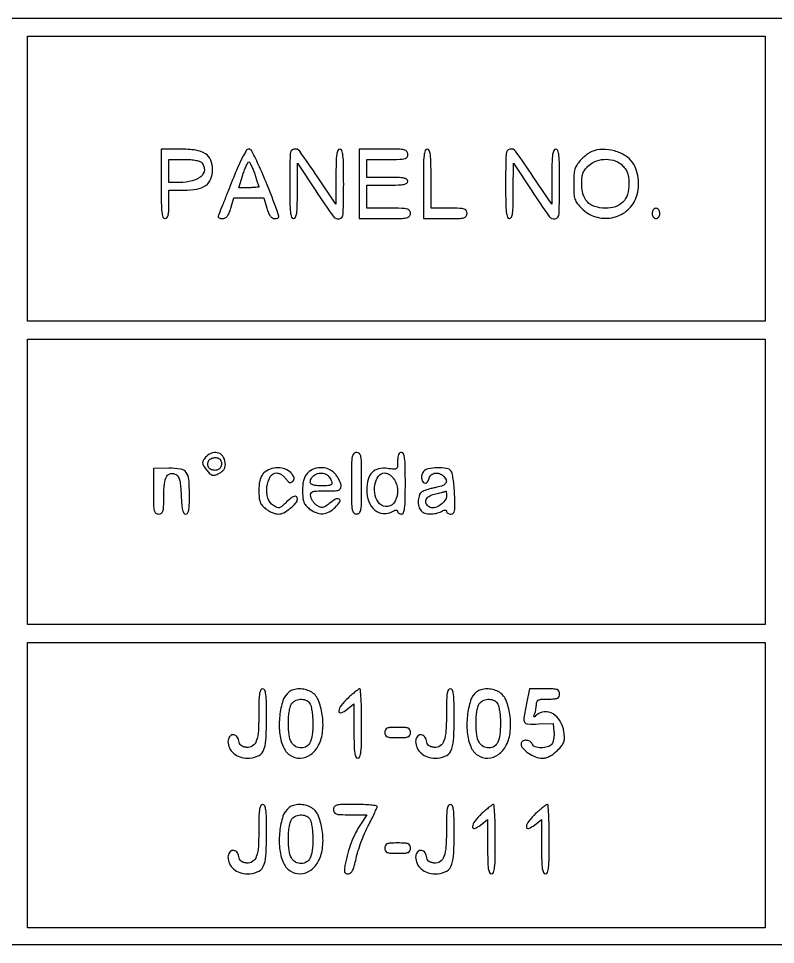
# Model space of a CAD drawing. Header units: millimetres. Extents: x 9982696 to 10277415, y 3207660 to 3335318.
# Drawn here: x 10019608.98 to 10019646.35, y 3333606.52 to 3333652.25 of the extents above; entities that cross this region are included whole.
import ezdxf

# ---------------------------------------------------------------- set-up
doc = ezdxf.new("R2010")
doc.units = ezdxf.units.MM
doc.header["$LTSCALE"] = 2

msp = doc.modelspace()

# ---------------------------------------------------------------- linework, layer by layer
for points in [[(10019533.596, 3333652.113, 0.090753), (10019533.571, 3333651.979, 0.000019), (10019533.563, 3333645.328, 0.000412), (10019533.56, 3333637.96, 0.00025), (10019533.568, 3333629.239), (10019533.6, 3333606.524), (10019671.731, 3333606.524), (10019809.862, 3333606.524), (10019809.862, 3333629.366), (10019809.862, 3333652.208), (10019671.759, 3333652.24, 0.000044), (10019599.834, 3333652.25, 0.000244), (10019561.289, 3333652.233, 0.000006), (10019533.733, 3333652.208, 0.311129)], [(10019616.022, 3333644.086, 0.003511), (10019616.029, 3333643.15, 0.024158), (10019616.057, 3333642.69, 0.054088), (10019616.112, 3333642.445, 0.32143), (10019616.212, 3333642.373, 0.211442), (10019616.303, 3333642.413, 0.118311), (10019616.362, 3333642.521, 0.054498), (10019616.394, 3333642.722, 0.01212), (10019616.403, 3333643.071), (10019616.403, 3333643.769), (10019617.147, 3333643.769, 0.045338), (10019617.788, 3333643.827, 0.110897), (10019618.222, 3333644.012, 0.141961), (10019618.472, 3333644.329, 0.096223), (10019618.56, 3333644.784, 0.097259), (10019618.467, 3333645.259, 0.155876), (10019618.204, 3333645.574, 0.108061), (10019617.725, 3333645.748, 0.033482), (10019616.957, 3333645.799), (10019616.022, 3333645.799)], [(10019619.512, 3333644.196, 0.000065), (10019619.265, 3333643.574, 0.000097), (10019619.051, 3333643.032, 0.000037), (10019618.867, 3333642.565, 0.002331), (10019618.835, 3333642.483, 0.24826), (10019618.84, 3333642.441, 0.12432), (10019618.881, 3333642.405, 0.076396), (10019618.956, 3333642.381, 0.041158), (10019619.052, 3333642.373, 0.111875), (10019619.182, 3333642.403, 0.111482), (10019619.287, 3333642.486, 0.073288), (10019619.377, 3333642.637, 0.024337), (10019619.463, 3333642.881), (10019619.615, 3333643.388), (10019620.352, 3333643.388), (10019621.088, 3333643.388), (10019621.24, 3333642.881, 0.024905), (10019621.324, 3333642.643, 0.069093), (10019621.414, 3333642.489, 0.104439), (10019621.516, 3333642.404, 0.122589), (10019621.639, 3333642.373, 0.050673), (10019621.753, 3333642.385, 0.183807), (10019621.813, 3333642.423, 0.193765), (10019621.831, 3333642.49, 0.056936), (10019621.805, 3333642.595, 0.006093), (10019621.302, 3333643.916, 0.012756), (10019620.871, 3333644.928, 0.007812), (10019620.505, 3333645.7, 0.285898), (10019620.346, 3333645.799, 0.256656), (10019620.226, 3333645.733, 0.02109), (10019620.041, 3333645.412, 0.019273), (10019619.811, 3333644.924, 0.006463)], [(10019622.367, 3333644.086, 0.003511), (10019622.374, 3333643.15, 0.024158), (10019622.402, 3333642.69, 0.054088), (10019622.457, 3333642.445, 0.32143), (10019622.557, 3333642.373, 0.295591), (10019622.655, 3333642.437, 0.070627), (10019622.712, 3333642.632, 0.029967), (10019622.741, 3333643.003, 0.004699), (10019622.748, 3333643.737), (10019622.749, 3333645.101), (10019623.655, 3333643.737, 0.007363), (10019624.525, 3333642.468, 0.310252), (10019624.819, 3333642.36, 0.334325), (10019625.008, 3333642.595, 0.008), (10019625.032, 3333644.086, 0.003511), (10019625.025, 3333645.023, 0.024158), (10019624.997, 3333645.482, 0.054088), (10019624.942, 3333645.727, 0.32143), (10019624.842, 3333645.799, 0.295229), (10019624.744, 3333645.736, 0.070972), (10019624.687, 3333645.541, 0.030067), (10019624.658, 3333645.171, 0.004714), (10019624.651, 3333644.44), (10019624.651, 3333643.08), (10019623.734, 3333644.44, 0.007121), (10019622.862, 3333645.694, 0.309856), (10019622.574, 3333645.798, 0.333307), (10019622.39, 3333645.567, 0.007727)], [(10019625.793, 3333644.086), (10019625.793, 3333642.373), (10019627.062, 3333642.373, 0.003852), (10019627.841, 3333642.379, 0.045528), (10019628.141, 3333642.411, 0.160003), (10019628.278, 3333642.489, 0.186821), (10019628.331, 3333642.627, 0.165398), (10019628.285, 3333642.764, 0.1727), (10019628.165, 3333642.841, 0.052938), (10019627.904, 3333642.874, 0.004884), (10019627.253, 3333642.881), (10019626.174, 3333642.881), (10019626.174, 3333643.452), (10019626.174, 3333644.023), (10019627.189, 3333644.023, 0.006994), (10019627.721, 3333644.03, 0.039364), (10019628.003, 3333644.06, 0.093584), (10019628.152, 3333644.118, 0.258593), (10019628.204, 3333644.213, 0.258593), (10019628.152, 3333644.308, 0.093584), (10019628.003, 3333644.366, 0.039364), (10019627.721, 3333644.396, 0.006994), (10019627.189, 3333644.403), (10019626.174, 3333644.403), (10019626.174, 3333644.848), (10019626.174, 3333645.292), (10019627.189, 3333645.292, 0.005351), (10019627.798, 3333645.298, 0.055952), (10019628.046, 3333645.331, 0.176663), (10019628.16, 3333645.409, 0.157888), (10019628.204, 3333645.546, 0.179874), (10019628.153, 3333645.684, 0.16431), (10019628.022, 3333645.761, 0.047763), (10019627.735, 3333645.793, 0.004147), (10019626.999, 3333645.799), (10019625.793, 3333645.799)], [(10019628.966, 3333644.086), (10019628.966, 3333642.373), (10019630.044, 3333642.373, 0.004884), (10019630.696, 3333642.379, 0.052938), (10019630.957, 3333642.412, 0.1727), (10019631.076, 3333642.49, 0.165398), (10019631.123, 3333642.627, 0.142406), (10019631.084, 3333642.763, 0.183695), (10019630.98, 3333642.84, 0.063075), (10019630.76, 3333642.874, 0.006583), (10019630.235, 3333642.881), (10019629.346, 3333642.881), (10019629.346, 3333644.34, 0.004301), (10019629.34, 3333645.129, 0.028132), (10019629.311, 3333645.524, 0.065619), (10019629.255, 3333645.733, 0.303591), (10019629.156, 3333645.799, 0.32143), (10019629.055, 3333645.727, 0.054088), (10019629.001, 3333645.482, 0.024158), (10019628.972, 3333645.023, 0.003511)], [(10019633.027, 3333644.086, 0.003511), (10019633.033, 3333643.15, 0.024158), (10019633.062, 3333642.69, 0.054088), (10019633.116, 3333642.445, 0.32143), (10019633.217, 3333642.373, 0.295591), (10019633.315, 3333642.437, 0.070627), (10019633.371, 3333642.632, 0.029967), (10019633.401, 3333643.003, 0.004699), (10019633.408, 3333643.737), (10019633.409, 3333645.101), (10019634.315, 3333643.737, 0.007363), (10019635.185, 3333642.468, 0.310252), (10019635.478, 3333642.36, 0.334325), (10019635.668, 3333642.595, 0.008), (10019635.691, 3333644.086, 0.003511), (10019635.685, 3333645.023, 0.024158), (10019635.656, 3333645.482, 0.054088), (10019635.602, 3333645.727, 0.32143), (10019635.501, 3333645.799, 0.295229), (10019635.403, 3333645.736, 0.070972), (10019635.347, 3333645.541, 0.030067), (10019635.318, 3333645.171, 0.004714), (10019635.311, 3333644.44), (10019635.311, 3333643.08), (10019634.394, 3333644.44, 0.007121), (10019633.522, 3333645.694, 0.309856), (10019633.234, 3333645.798, 0.333307), (10019633.049, 3333645.567, 0.007727)], [(10019637.278, 3333645.678, 0.04915), (10019637.158, 3333645.615, 0.018696), (10019637.005, 3333645.504, 0.018303), (10019636.847, 3333645.37, 0.021342), (10019636.707, 3333645.232, 0.045851), (10019636.54, 3333645.016, 0.074426), (10019636.447, 3333644.805, 0.053363), (10019636.402, 3333644.53, 0.013785), (10019636.389, 3333644.078, 0.013407), (10019636.402, 3333643.597, 0.066453), (10019636.452, 3333643.331, 0.085882), (10019636.565, 3333643.121, 0.030926), (10019636.79, 3333642.866, 0.123024), (10019637.468, 3333642.459, 0.119883), (10019638.265, 3333642.413, 0.12141), (10019638.986, 3333642.738, 0.12826), (10019639.456, 3333643.355, 0.065408), (10019639.573, 3333643.786, 0.054356), (10019639.585, 3333644.261, 0.054823), (10019639.495, 3333644.724, 0.069681), (10019639.31, 3333645.117, 0.109617), (10019638.945, 3333645.472, 0.071232), (10019638.404, 3333645.708, 0.069918), (10019637.807, 3333645.786, 0.095934)], [(10019618.047, 3333645.108, -0.197025), (10019618.153, 3333644.77, -0.195514), (10019617.992, 3333644.455, -0.117555), (10019617.556, 3333644.228, -0.060457), (10019616.942, 3333644.152), (10019616.403, 3333644.15), (10019616.403, 3333644.721), (10019616.403, 3333645.292), (10019617.149, 3333645.292, -0.016354), (10019617.486, 3333645.281, -0.034212), (10019617.746, 3333645.246, -0.044785), (10019617.936, 3333645.189, -0.124855)], [(10019620.642, 3333644.571, -0.00196), (10019620.719, 3333644.341, -0.002985), (10019620.785, 3333644.14, -0.001088), (10019620.84, 3333643.967, -0.076213), (10019620.844, 3333643.937, -0.382953), (10019620.829, 3333643.92, -0.006431), (10019620.698, 3333643.908, -0.012821), (10019620.538, 3333643.899, -0.007723), (10019620.348, 3333643.896), (10019619.852, 3333643.896), (10019620.055, 3333644.53, -0.012149), (10019620.14, 3333644.774, -0.01884), (10019620.225, 3333644.978, -0.013661), (10019620.304, 3333645.138, -0.277485), (10019620.349, 3333645.165, -0.269453), (10019620.394, 3333645.139, -0.01487), (10019620.472, 3333644.99, -0.019711), (10019620.558, 3333644.799, -0.012821)], [(10019638.806, 3333644.98, -0.045944), (10019638.958, 3333644.798, -0.066727), (10019639.052, 3333644.612, -0.0579), (10019639.102, 3333644.388, -0.02598), (10019639.118, 3333644.086, -0.071565), (10019639.042, 3333643.563, -0.122589), (10019638.821, 3333643.185, -0.124644), (10019638.451, 3333642.958, -0.075413), (10019637.94, 3333642.881, -0.078935), (10019637.432, 3333642.961, -0.126641), (10019637.064, 3333643.196, -0.12268), (10019636.848, 3333643.585, -0.071451), (10019636.783, 3333644.118, -0.02538), (10019636.805, 3333644.428, -0.06559), (10019636.861, 3333644.644, -0.075721), (10019636.966, 3333644.819, -0.043245), (10019637.139, 3333644.996, -0.093602), (10019637.533, 3333645.224, -0.086898), (10019637.994, 3333645.3, -0.08907), (10019638.444, 3333645.215, -0.105484)], [(10019640.26, 3333642.627, 0.072314), (10019640.274, 3333642.529, 0.08892), (10019640.315, 3333642.447, 0.10214), (10019640.377, 3333642.393, 0.130775), (10019640.45, 3333642.373, 0.130775), (10019640.523, 3333642.393, 0.10214), (10019640.585, 3333642.447, 0.08892), (10019640.626, 3333642.529, 0.072314), (10019640.641, 3333642.627, 0.072314), (10019640.626, 3333642.725, 0.08892), (10019640.585, 3333642.807, 0.10214), (10019640.523, 3333642.861, 0.130775), (10019640.45, 3333642.881, 0.130775), (10019640.377, 3333642.861, 0.10214), (10019640.315, 3333642.807, 0.08892), (10019640.274, 3333642.725, 0.072314)], [(10019618.252, 3333630.626, 0.044981), (10019618.105, 3333630.45, 0.166969), (10019618.067, 3333630.313, 0.132479), (10019618.117, 3333630.162, 0.024413), (10019618.291, 3333629.924, 0.030042), (10019618.436, 3333629.765, 0.131632), (10019618.546, 3333629.704, 0.136265), (10019618.669, 3333629.707, 0.033085), (10019618.862, 3333629.78, 0.05087), (10019619.007, 3333629.864, 0.07508), (10019619.111, 3333629.968, 0.08266), (10019619.173, 3333630.089, 0.077735), (10019619.194, 3333630.226, 0.125559), (10019619.107, 3333630.57, 0.169115), (10019618.871, 3333630.784, 0.170785), (10019618.555, 3333630.803, 0.128155)], [(10019618.975, 3333630.413, -0.093014), (10019619.002, 3333630.233, -0.130267), (10019618.955, 3333630.078, -0.140291), (10019618.841, 3333629.974, -0.115447), (10019618.681, 3333629.937, -0.093755), (10019618.501, 3333629.971, -0.14337), (10019618.376, 3333630.067, -0.147883), (10019618.326, 3333630.213, -0.101953), (10019618.354, 3333630.387, -0.184894), (10019618.468, 3333630.514, -0.108361), (10019618.668, 3333630.567, -0.112925), (10019618.866, 3333630.53, -0.209666)], [(10019625.413, 3333629.302, 0.002988), (10019625.418, 3333628.355, 0.038318), (10019625.45, 3333628.002, 0.142907), (10019625.527, 3333627.842, 0.212584), (10019625.666, 3333627.78, 0.212584), (10019625.806, 3333627.842, 0.142907), (10019625.883, 3333628.002, 0.038318), (10019625.914, 3333628.355, 0.002988), (10019625.92, 3333629.302, 0.002988), (10019625.914, 3333630.25, 0.038318), (10019625.883, 3333630.603, 0.142907), (10019625.806, 3333630.763, 0.212584), (10019625.666, 3333630.825, 0.212584), (10019625.527, 3333630.763, 0.142907), (10019625.45, 3333630.603, 0.038318), (10019625.418, 3333630.25, 0.002988)], [(10019627.697, 3333630.393, -0.019842), (10019627.686, 3333630.119, -0.216474), (10019627.634, 3333630.025, -0.181576), (10019627.523, 3333629.993, -0.01339), (10019627.204, 3333630.027, 0.084978), (10019626.755, 3333630.011, 0.148125), (10019626.432, 3333629.834, 0.132729), (10019626.238, 3333629.49, 0.062325), (10019626.174, 3333628.979, 0.086907), (10019626.276, 3333628.397, 0.132637), (10019626.568, 3333627.979, 0.159032), (10019626.988, 3333627.811, 0.140187), (10019627.451, 3333627.911, -0.024465), (10019627.564, 3333627.964, -0.098707), (10019627.637, 3333627.979, -0.223915), (10019627.679, 3333627.959, -0.174147), (10019627.697, 3333627.911, 0.143424), (10019627.711, 3333627.861, 0.099557), (10019627.753, 3333627.818, 0.084069), (10019627.814, 3333627.789, 0.067246), (10019627.887, 3333627.78, 0.308488), (10019627.986, 3333627.847, 0.062466), (10019628.042, 3333628.065, 0.027022), (10019628.071, 3333628.476, 0.004073), (10019628.077, 3333629.302, 0.004073), (10019628.071, 3333630.129, 0.027022), (10019628.042, 3333630.54, 0.062466), (10019627.986, 3333630.758, 0.308488), (10019627.887, 3333630.825, 0.161953), (10019627.803, 3333630.797, 0.129109), (10019627.742, 3333630.721, 0.077122), (10019627.707, 3333630.59, 0.026778)], [(10019615.641, 3333628.904, 0.004593), (10019615.648, 3333628.222, 0.050964), (10019615.68, 3333627.952, 0.169746), (10019615.758, 3333627.828, 0.170672), (10019615.895, 3333627.78, 0.140474), (10019616.031, 3333627.818, 0.184439), (10019616.108, 3333627.92, 0.064066), (10019616.142, 3333628.138, 0.006771), (10019616.149, 3333628.652, -0.027423), (10019616.183, 3333629.275, -0.102724), (10019616.304, 3333629.646, -0.231243), (10019616.502, 3333629.781, -0.177741), (10019616.762, 3333629.726, -0.134651), (10019616.865, 3333629.614, -0.059981), (10019616.936, 3333629.424, -0.037252), (10019616.983, 3333629.133, -0.011202), (10019617.011, 3333628.686, 0.009151), (10019617.038, 3333628.235, 0.040645), (10019617.08, 3333627.973, 0.08391), (10019617.142, 3333627.829, 0.25421), (10019617.233, 3333627.78, 0.252923), (10019617.323, 3333627.828, 0.094439), (10019617.38, 3333627.965, 0.04226), (10019617.41, 3333628.22, 0.008577), (10019617.418, 3333628.676, 0.017912), (10019617.389, 3333629.489, 0.143228), (10019617.259, 3333629.836, 0.198731), (10019616.984, 3333630, 0.039919), (10019616.402, 3333630.039), (10019615.641, 3333630.028)], [(10019621.098, 3333629.81, 0.065724), (10019620.98, 3333629.656, 0.060528), (10019620.902, 3333629.472, 0.047963), (10019620.858, 3333629.239, 0.022344), (10019620.844, 3333628.931, 0.02011), (10019620.858, 3333628.588, 0.070008), (10019620.906, 3333628.373, 0.089449), (10019621.005, 3333628.208, 0.046892), (10019621.179, 3333628.043, 0.03844), (10019621.329, 3333627.942, 0.030776), (10019621.505, 3333627.857, 0.031716), (10019621.678, 3333627.798, 0.065831), (10019621.819, 3333627.78, 0.127431), (10019622.077, 3333627.846, 0.04401), (10019622.398, 3333628.064, 0.042985), (10019622.67, 3333628.326, 0.180948), (10019622.748, 3333628.535, 0.236955), (10019622.698, 3333628.634, 0.247639), (10019622.591, 3333628.651, 0.088102), (10019622.412, 3333628.551, 0.025759), (10019622.177, 3333628.339, -0.01794), (10019621.976, 3333628.152, -0.120841), (10019621.855, 3333628.09, -0.16442), (10019621.738, 3333628.101, -0.041116), (10019621.568, 3333628.195, -0.17779), (10019621.296, 3333628.563, -0.096089), (10019621.244, 3333629.132, -0.109516), (10019621.407, 3333629.626, -0.264595), (10019621.73, 3333629.81, -0.093919), (10019621.837, 3333629.79, -0.048605), (10019621.958, 3333629.728, -0.045958), (10019622.075, 3333629.637, -0.051856), (10019622.168, 3333629.53, 0.028025), (10019622.273, 3333629.396, 0.122952), (10019622.355, 3333629.34, 0.196723), (10019622.432, 3333629.342, 0.091956), (10019622.515, 3333629.4, 0.090475), (10019622.575, 3333629.486, 0.15703), (10019622.585, 3333629.573, 0.105818), (10019622.541, 3333629.672, 0.028835), (10019622.433, 3333629.807, 0.122549), (10019622.153, 3333629.995, 0.08652), (10019621.777, 3333630.062, 0.085147), (10019621.396, 3333629.997, 0.112439)], [(10019623.255, 3333629.81, 0.065724), (10019623.137, 3333629.656, 0.060528), (10019623.059, 3333629.472, 0.047963), (10019623.015, 3333629.239, 0.022344), (10019623.001, 3333628.931, 0.02011), (10019623.015, 3333628.588, 0.070008), (10019623.063, 3333628.373, 0.089449), (10019623.162, 3333628.208, 0.046892), (10019623.336, 3333628.043, 0.070259), (10019623.67, 3333627.848, 0.111823), (10019623.996, 3333627.795, 0.111813), (10019624.312, 3333627.886, 0.070239), (10019624.622, 3333628.119, 0.04721), (10019624.838, 3333628.38, 0.436502), (10019624.808, 3333628.508, 0.266157), (10019624.632, 3333628.508, 0.036821), (10019624.315, 3333628.295, -0.021689), (10019624.117, 3333628.152, -0.108057), (10019623.989, 3333628.104, -0.139112), (10019623.87, 3333628.119, -0.045032), (10019623.711, 3333628.204, -0.055261), (10019623.607, 3333628.291, -0.041314), (10019623.512, 3333628.408, -0.042184), (10019623.44, 3333628.534, -0.071106), (10019623.405, 3333628.651, -0.104606), (10019623.414, 3333628.8, -0.241233), (10019623.488, 3333628.88, -0.082087), (10019623.666, 3333628.915, -0.006994), (10019624.135, 3333628.922, 0.008733), (10019624.568, 3333628.929, 0.065896), (10019624.77, 3333628.963, 0.172102), (10019624.868, 3333629.036, 0.148817), (10019624.905, 3333629.158, 0.078685), (10019624.887, 3333629.272, 0.029388), (10019624.828, 3333629.424, 0.028242), (10019624.743, 3333629.584, 0.030501), (10019624.642, 3333629.729, 0.112063), (10019624.348, 3333629.968, 0.100298), (10019623.967, 3333630.069, 0.100173), (10019623.576, 3333630.013, 0.111476)], [(10019628.967, 3333629.875, 0.120295), (10019628.887, 3333629.71, 0.099875), (10019628.884, 3333629.515, 0.12137), (10019628.954, 3333629.361, 0.229755), (10019629.074, 3333629.302, 0.177388), (10019629.123, 3333629.32, 0.061393), (10019629.175, 3333629.377, 0.05167), (10019629.222, 3333629.459, 0.040275), (10019629.256, 3333629.556, -0.156788), (10019629.36, 3333629.719, -0.138056), (10019629.545, 3333629.801, -0.122623), (10019629.763, 3333629.779, -0.11083), (10019629.956, 3333629.658, -0.090674), (10019630.086, 3333629.468, -0.242145), (10019630.078, 3333629.309, -0.171579), (10019629.931, 3333629.184, -0.046511), (10019629.632, 3333629.101, 0.013292), (10019629.434, 3333629.06, 0.012017), (10019629.231, 3333629.007, 0.012136), (10019629.051, 3333628.95, 0.03708), (10019628.934, 3333628.901, 0.17695), (10019628.784, 3333628.738, 0.0806), (10019628.717, 3333628.453, 0.077688), (10019628.742, 3333628.149, 0.137659), (10019628.864, 3333627.932, 0.127405), (10019629.046, 3333627.825, 0.064479), (10019629.31, 3333627.785, 0.059891), (10019629.601, 3333627.814, 0.068374), (10019629.862, 3333627.911, -0.024465), (10019629.975, 3333627.964, -0.098707), (10019630.049, 3333627.979, -0.223915), (10019630.091, 3333627.959, -0.174147), (10019630.108, 3333627.911, 0.165298), (10019630.125, 3333627.861, 0.095381), (10019630.173, 3333627.818, 0.076451), (10019630.245, 3333627.789, 0.057216), (10019630.33, 3333627.779, 0.197021), (10019630.444, 3333627.826, 0.154623), (10019630.507, 3333627.945, 0.050239), (10019630.527, 3333628.196, 0.005749), (10019630.509, 3333628.763, 0.011678), (10019630.483, 3333629.151, 0.015294), (10019630.44, 3333629.504, 0.01282), (10019630.389, 3333629.793, 0.122952), (10019630.335, 3333629.905, 0.185694), (10019630.107, 3333630.033, 0.041642), (10019629.654, 3333630.061, 0.0419), (10019629.2, 3333630.013, 0.173862)], [(10019624.216, 3333629.713, -0.062485), (10019624.274, 3333629.661, -0.02892), (10019624.336, 3333629.582, -0.028095), (10019624.393, 3333629.489, -0.034842), (10019624.434, 3333629.398, -0.113427), (10019624.449, 3333629.283, -0.266876), (10019624.401, 3333629.215, -0.096645), (10019624.265, 3333629.182, -0.010977), (10019623.949, 3333629.175, -0.018723), (10019623.697, 3333629.185, -0.052103), (10019623.523, 3333629.216, -0.08899), (10019623.419, 3333629.268, -0.237487), (10019623.382, 3333629.34, -0.163521), (10019623.462, 3333629.578, -0.126297), (10019623.677, 3333629.749, -0.119283), (10019623.958, 3333629.801, -0.137213)], [(10019627.499, 3333629.528, -0.136294), (10019627.696, 3333628.971, -0.146004), (10019627.57, 3333628.408, -0.228968), (10019627.212, 3333628.158, -0.240772), (10019626.806, 3333628.29, -0.143968), (10019626.588, 3333628.689, -0.095036), (10019626.575, 3333629.215, -0.110804), (10019626.752, 3333629.649, -0.245732), (10019627.06, 3333629.81, -0.094354), (10019627.167, 3333629.79, -0.048548), (10019627.289, 3333629.727, -0.045868), (10019627.406, 3333629.636, -0.051571)], [(10019630.108, 3333628.671, -0.163242), (10019630.032, 3333628.446, -0.078698), (10019629.811, 3333628.233, -0.078937), (10019629.535, 3333628.099, -0.166696), (10019629.301, 3333628.108, -0.157212), (10019629.13, 3333628.245, -0.202607), (10019629.095, 3333628.441, -0.169947), (10019629.212, 3333628.63, -0.115866), (10019629.442, 3333628.74, 0.003509), (10019629.585, 3333628.773, 0.00363), (10019629.725, 3333628.807, 0.003504), (10019629.847, 3333628.838, 0.015583), (10019629.918, 3333628.859, -0.000365), (10019629.968, 3333628.876, -0.000436), (10019630.016, 3333628.892, -0.000376), (10019630.057, 3333628.905, -0.002847), (10019630.076, 3333628.912, -0.44555), (10019630.089, 3333628.904, -0.017282), (10019630.099, 3333628.845, -0.020851), (10019630.106, 3333628.766, -0.011894)], [(10019620.844, 3333618.017, -0.01349), (10019620.819, 3333617.083, -0.069052), (10019620.72, 3333616.576, -0.161195), (10019620.532, 3333616.327, -0.181027), (10019620.241, 3333616.255, -0.047305), (10019620.078, 3333616.29, -0.098514), (10019619.964, 3333616.352, -0.111505), (10019619.891, 3333616.447, -0.072401), (10019619.852, 3333616.581, 0.144661), (10019619.751, 3333616.801, 0.23277), (10019619.564, 3333616.88, 0.236256), (10019619.391, 3333616.779, 0.146806), (10019619.321, 3333616.549, 0.113138), (10019619.394, 3333616.232, 0.101867), (10019619.599, 3333615.965, 0.094863), (10019619.907, 3333615.786, 0.084141), (10019620.273, 3333615.724, 0.091974), (10019620.769, 3333615.816, 0.190575), (10019621.054, 3333616.078, 0.097743), (10019621.192, 3333616.607, 0.015233), (10019621.225, 3333617.691, 0.004301), (10019621.218, 3333618.48, 0.028132), (10019621.189, 3333618.875, 0.065619), (10019621.133, 3333619.084, 0.303591), (10019621.035, 3333619.15, 0.272722), (10019620.939, 3333619.094, 0.085074), (10019620.881, 3333618.93, 0.035592), (10019620.851, 3333618.617, 0.006005)], [(10019622.333, 3333618.992, 0.1539), (10019622.036, 3333618.571, 0.05069), (10019621.876, 3333617.821, 0.049571), (10019621.869, 3333616.991, 0.076546), (10019622.041, 3333616.296, 0.144164), (10019622.385, 3333615.872, 0.161125), (10019622.888, 3333615.726, 0.148964), (10019623.409, 3333615.906, 0.12009), (10019623.794, 3333616.36, 0.091591), (10019623.995, 3333617.054, 0.061646), (10019623.976, 3333617.882, 0.065027), (10019623.767, 3333618.615, 0.169742), (10019623.401, 3333619.013, 0.067083), (10019623.131, 3333619.114, 0.060978), (10019622.835, 3333619.144, 0.063966), (10019622.556, 3333619.103, 0.093726)], [(10019625.246, 3333618.694, 0.036487), (10019624.905, 3333618.327, 0.14526), (10019624.79, 3333618.045, 0.55721), (10019624.894, 3333617.964, 0.076142), (10019625.19, 3333618.132), (10019625.539, 3333618.407), (10019625.539, 3333617.066, 0.004797), (10019625.546, 3333616.345, 0.030446), (10019625.576, 3333615.979, 0.071998), (10019625.632, 3333615.787, 0.293617), (10019625.73, 3333615.724, 0.32143), (10019625.83, 3333615.796, 0.054088), (10019625.885, 3333616.041, 0.024158), (10019625.914, 3333616.501, 0.003511), (10019625.92, 3333617.437, 0.005208), (10019625.913, 3333618.094, 0.008695), (10019625.892, 3333618.646, 0.003012), (10019625.863, 3333619.112, 0.40499), (10019625.825, 3333619.147, 0.149539), (10019625.767, 3333619.127, 0.00855), (10019625.616, 3333619.013, 0.012443), (10019625.438, 3333618.867, 0.008773)], [(10019630.108, 3333618.017, -0.01349), (10019630.083, 3333617.083, -0.069052), (10019629.984, 3333616.576, -0.161195), (10019629.795, 3333616.327, -0.181027), (10019629.505, 3333616.255, -0.047305), (10019629.341, 3333616.29, -0.098514), (10019629.228, 3333616.352, -0.111505), (10019629.155, 3333616.447, -0.072401), (10019629.116, 3333616.581, 0.144661), (10019629.015, 3333616.801, 0.23277), (10019628.828, 3333616.88, 0.236256), (10019628.654, 3333616.779, 0.146806), (10019628.585, 3333616.549, 0.113138), (10019628.658, 3333616.232, 0.101867), (10019628.863, 3333615.965, 0.094863), (10019629.171, 3333615.786, 0.084141), (10019629.537, 3333615.724, 0.091974), (10019630.032, 3333615.816, 0.190575), (10019630.317, 3333616.078, 0.097743), (10019630.456, 3333616.607, 0.015233), (10019630.489, 3333617.691, 0.004301), (10019630.482, 3333618.48, 0.028132), (10019630.453, 3333618.875, 0.065619), (10019630.397, 3333619.084, 0.303591), (10019630.298, 3333619.15, 0.272722), (10019630.202, 3333619.094, 0.085074), (10019630.145, 3333618.93, 0.035592), (10019630.115, 3333618.617, 0.006005)], [(10019631.597, 3333618.992, 0.1539), (10019631.299, 3333618.571, 0.05069), (10019631.14, 3333617.821, 0.049571), (10019631.133, 3333616.991, 0.076546), (10019631.305, 3333616.296, 0.144164), (10019631.649, 3333615.872, 0.161125), (10019632.152, 3333615.726, 0.148964), (10019632.673, 3333615.906, 0.12009), (10019633.058, 3333616.36, 0.091591), (10019633.259, 3333617.054, 0.061646), (10019633.239, 3333617.882, 0.065027), (10019633.031, 3333618.615, 0.169742), (10019632.665, 3333619.013, 0.067083), (10019632.395, 3333619.114, 0.060978), (10019632.099, 3333619.144, 0.063966), (10019631.819, 3333619.103, 0.093726)], [(10019634.059, 3333618.431, 0.007647), (10019633.926, 3333617.71, 0.173985), (10019633.962, 3333617.506, 0.258634), (10019634.116, 3333617.413, 0.017725), (10019634.645, 3333617.412), (10019635.374, 3333617.437), (10019635.415, 3333617.017, -0.035521), (10019635.419, 3333616.842, -0.033843), (10019635.399, 3333616.666, -0.03571), (10019635.359, 3333616.513, -0.092336), (10019635.304, 3333616.414, -0.15056), (10019635.098, 3333616.279, -0.07236), (10019634.783, 3333616.236, -0.076392), (10019634.487, 3333616.284, -0.226456), (10019634.341, 3333616.422, 0.176614), (10019634.225, 3333616.556, 0.122736), (10019634.03, 3333616.608, 0.148224), (10019633.858, 3333616.559, 0.255029), (10019633.788, 3333616.431, 0.189623), (10019633.874, 3333616.211, 0.056304), (10019634.154, 3333615.972, 0.054864), (10019634.506, 3333615.786, 0.094528), (10019634.83, 3333615.724, 0.065567), (10019635.017, 3333615.749, 0.052253), (10019635.207, 3333615.822, 0.046239), (10019635.398, 3333615.943, 0.032476), (10019635.59, 3333616.111, 0.02533), (10019635.802, 3333616.345, 0.088561), (10019635.9, 3333616.522, 0.089794), (10019635.931, 3333616.721, 0.026479), (10019635.906, 3333617.03, 0.099891), (10019635.727, 3333617.547, 0.123938), (10019635.371, 3333617.908, 0.152435), (10019634.943, 3333618.015, 0.173948), (10019634.556, 3333617.85, -0.011408), (10019634.462, 3333617.767, -0.363839), (10019634.434, 3333617.767, -0.303492), (10019634.425, 3333617.797, -0.009588), (10019634.467, 3333617.923, 0.026285), (10019634.499, 3333618.03, 0.015902), (10019634.525, 3333618.159, 0.015913), (10019634.543, 3333618.289, 0.026819), (10019634.549, 3333618.399, -0.113128), (10019634.578, 3333618.523, -0.18126), (10019634.656, 3333618.598, -0.086675), (10019634.811, 3333618.634, -0.014278), (10019635.12, 3333618.643, 0.013964), (10019635.435, 3333618.652, 0.090841), (10019635.588, 3333618.689, 0.188085), (10019635.664, 3333618.765, 0.102588), (10019635.691, 3333618.897, 0.124264), (10019635.658, 3333619.031, 0.189076), (10019635.567, 3333619.108, 0.073542), (10019635.377, 3333619.143, 0.00879), (10019634.948, 3333619.15), (10019634.204, 3333619.15)], [(10019623.378, 3333618.397, -0.071628), (10019623.429, 3333618.257, -0.01735), (10019623.47, 3333618.014, -0.017446), (10019623.499, 3333617.729, -0.016553), (10019623.509, 3333617.437, -0.026425), (10019623.479, 3333616.876, -0.082479), (10019623.379, 3333616.512, -0.138948), (10019623.203, 3333616.308, -0.146969), (10019622.949, 3333616.232, -0.123242), (10019622.653, 3333616.306, -0.148236), (10019622.451, 3333616.508, -0.093541), (10019622.337, 3333616.87, -0.02965), (10019622.304, 3333617.437, -0.017277), (10019622.315, 3333617.775, -0.026022), (10019622.351, 3333618.067, -0.029405), (10019622.405, 3333618.298, -0.100834), (10019622.478, 3333618.433, -0.122666), (10019622.688, 3333618.587, -0.107761), (10019622.956, 3333618.635, -0.113429), (10019623.209, 3333618.566, -0.148088)], [(10019632.641, 3333618.397, -0.071628), (10019632.692, 3333618.257, -0.01735), (10019632.734, 3333618.014, -0.017446), (10019632.763, 3333617.729, -0.016553), (10019632.773, 3333617.437, -0.026425), (10019632.743, 3333616.876, -0.082479), (10019632.642, 3333616.512, -0.138948), (10019632.466, 3333616.308, -0.146969), (10019632.213, 3333616.232, -0.123242), (10019631.917, 3333616.306, -0.148236), (10019631.715, 3333616.508, -0.093541), (10019631.601, 3333616.87, -0.02965), (10019631.567, 3333617.437, -0.017277), (10019631.579, 3333617.775, -0.026022), (10019631.614, 3333618.067, -0.029405), (10019631.669, 3333618.298, -0.100834), (10019631.741, 3333618.433, -0.122666), (10019631.951, 3333618.587, -0.107761), (10019632.22, 3333618.635, -0.113429), (10019632.473, 3333618.566, -0.148088)], [(10019627.062, 3333616.993, 0.110458), (10019627.092, 3333616.86, 0.189791), (10019627.173, 3333616.784, 0.083766), (10019627.34, 3333616.748, 0.011557), (10019627.697, 3333616.739, 0.011557), (10019628.053, 3333616.748, 0.083766), (10019628.22, 3333616.784, 0.189791), (10019628.302, 3333616.86, 0.110458), (10019628.331, 3333616.993, 0.110458), (10019628.302, 3333617.126, 0.189791), (10019628.22, 3333617.202, 0.083766), (10019628.053, 3333617.239, 0.011557), (10019627.697, 3333617.247, 0.011557), (10019627.34, 3333617.239, 0.083766), (10019627.173, 3333617.202, 0.189791), (10019627.092, 3333617.126, 0.110458)], [(10019620.844, 3333612.306, -0.01349), (10019620.819, 3333611.373, -0.069052), (10019620.72, 3333610.865, -0.161195), (10019620.532, 3333610.617, -0.181027), (10019620.241, 3333610.544, -0.047305), (10019620.078, 3333610.579, -0.098514), (10019619.964, 3333610.641, -0.111505), (10019619.891, 3333610.737, -0.072401), (10019619.852, 3333610.87, 0.144661), (10019619.751, 3333611.091, 0.23277), (10019619.564, 3333611.169, 0.236256), (10019619.391, 3333611.069, 0.146806), (10019619.321, 3333610.838, 0.113138), (10019619.394, 3333610.522, 0.101867), (10019619.599, 3333610.254, 0.094863), (10019619.907, 3333610.076, 0.084141), (10019620.273, 3333610.014, 0.091974), (10019620.769, 3333610.106, 0.190575), (10019621.054, 3333610.368, 0.097743), (10019621.192, 3333610.896, 0.015233), (10019621.225, 3333611.981, 0.004301), (10019621.218, 3333612.77, 0.028132), (10019621.189, 3333613.165, 0.065619), (10019621.133, 3333613.374, 0.303591), (10019621.035, 3333613.44, 0.272722), (10019620.939, 3333613.383, 0.085074), (10019620.881, 3333613.219, 0.035592), (10019620.851, 3333612.907, 0.006005)], [(10019622.333, 3333613.281, 0.1539), (10019622.036, 3333612.861, 0.05069), (10019621.876, 3333612.11, 0.049571), (10019621.869, 3333611.28, 0.076546), (10019622.041, 3333610.585, 0.144164), (10019622.385, 3333610.162, 0.161125), (10019622.888, 3333610.016, 0.148964), (10019623.409, 3333610.196, 0.12009), (10019623.794, 3333610.649, 0.091591), (10019623.995, 3333611.344, 0.061646), (10019623.976, 3333612.171, 0.065027), (10019623.767, 3333612.905, 0.169742), (10019623.401, 3333613.303, 0.067083), (10019623.131, 3333613.404, 0.060978), (10019622.835, 3333613.434, 0.063966), (10019622.556, 3333613.392, 0.093726)], [(10019624.524, 3333613.186, 0.134707), (10019624.561, 3333613.051, 0.186443), (10019624.659, 3333612.974, 0.067185), (10019624.867, 3333612.939, 0.007387), (10019625.351, 3333612.932), (10019626.178, 3333612.932), (10019625.863, 3333612.456, 0.030197), (10019625.619, 3333612.032, 0.024008), (10019625.406, 3333611.548, 0.02318), (10019625.233, 3333611.027, 0.022925), (10019625.108, 3333610.489, 0.013897), (10019625.067, 3333610.223, 0.106711), (10019625.077, 3333610.098, 0.230897), (10019625.136, 3333610.035, 0.091397), (10019625.255, 3333610.014, 0.165035), (10019625.377, 3333610.055, 0.110919), (10019625.473, 3333610.17, 0.055429), (10019625.556, 3333610.388, 0.012378), (10019625.646, 3333610.776, -0.02527), (10019625.738, 3333611.128, -0.012801), (10019625.886, 3333611.561, -0.012682), (10019626.063, 3333612.002, -0.018458), (10019626.242, 3333612.38, 0.004927), (10019626.411, 3333612.71, 0.007085), (10019626.553, 3333613.007, 0.00407), (10019626.666, 3333613.258, 0.104419), (10019626.682, 3333613.331, 0.374221), (10019626.644, 3333613.374, 0.009466), (10019626.365, 3333613.408, 0.015679), (10019626.016, 3333613.432, 0.009468), (10019625.603, 3333613.44, 0.004884), (10019624.951, 3333613.434, 0.052938), (10019624.691, 3333613.401, 0.1727), (10019624.571, 3333613.323, 0.165398)], [(10019630.108, 3333612.306, -0.01349), (10019630.083, 3333611.373, -0.069052), (10019629.984, 3333610.865, -0.161195), (10019629.795, 3333610.617, -0.181027), (10019629.505, 3333610.544, -0.047305), (10019629.341, 3333610.579, -0.098514), (10019629.228, 3333610.641, -0.111505), (10019629.155, 3333610.737, -0.072401), (10019629.116, 3333610.87, 0.144661), (10019629.015, 3333611.091, 0.23277), (10019628.828, 3333611.169, 0.236256), (10019628.654, 3333611.069, 0.146806), (10019628.585, 3333610.838, 0.113138), (10019628.658, 3333610.522, 0.101867), (10019628.863, 3333610.254, 0.094863), (10019629.171, 3333610.076, 0.084141), (10019629.537, 3333610.014, 0.091974), (10019630.032, 3333610.106, 0.190575), (10019630.317, 3333610.368, 0.097743), (10019630.456, 3333610.896, 0.015233), (10019630.489, 3333611.981, 0.004301), (10019630.482, 3333612.77, 0.028132), (10019630.453, 3333613.165, 0.065619), (10019630.397, 3333613.374, 0.303591), (10019630.298, 3333613.44, 0.272722), (10019630.202, 3333613.383, 0.085074), (10019630.145, 3333613.219, 0.035592), (10019630.115, 3333612.907, 0.006005)], [(10019631.845, 3333612.984, 0.036487), (10019631.503, 3333612.616, 0.14526), (10019631.388, 3333612.334, 0.55721), (10019631.493, 3333612.254, 0.076142), (10019631.789, 3333612.422), (10019632.138, 3333612.697), (10019632.138, 3333611.355, 0.004797), (10019632.145, 3333610.634, 0.030446), (10019632.174, 3333610.269, 0.071998), (10019632.231, 3333610.076, 0.293617), (10019632.329, 3333610.014, 0.32143), (10019632.429, 3333610.086, 0.054088), (10019632.484, 3333610.331, 0.024158), (10019632.512, 3333610.79, 0.003511), (10019632.519, 3333611.727, 0.005208), (10019632.512, 3333612.383, 0.008695), (10019632.491, 3333612.936, 0.003012), (10019632.462, 3333613.402, 0.40499), (10019632.424, 3333613.436, 0.149539), (10019632.366, 3333613.417, 0.00855), (10019632.215, 3333613.302, 0.012443), (10019632.037, 3333613.156, 0.008773)], [(10019634.51, 3333612.984, 0.036487), (10019634.168, 3333612.616, 0.14526), (10019634.053, 3333612.334, 0.55721), (10019634.158, 3333612.254, 0.076142), (10019634.454, 3333612.422), (10019634.803, 3333612.697), (10019634.803, 3333611.355, 0.004797), (10019634.81, 3333610.634, 0.030446), (10019634.839, 3333610.269, 0.071998), (10019634.896, 3333610.076, 0.293617), (10019634.994, 3333610.014, 0.32143), (10019635.094, 3333610.086, 0.054088), (10019635.149, 3333610.331, 0.024158), (10019635.177, 3333610.79, 0.003511), (10019635.184, 3333611.727, 0.005208), (10019635.177, 3333612.383, 0.008695), (10019635.156, 3333612.936, 0.003012), (10019635.127, 3333613.402, 0.40499), (10019635.089, 3333613.436, 0.149539), (10019635.031, 3333613.417, 0.00855), (10019634.879, 3333613.302, 0.012443), (10019634.702, 3333613.156, 0.008773)], [(10019623.378, 3333612.687, -0.071628), (10019623.429, 3333612.547, -0.01735), (10019623.47, 3333612.304, -0.017446), (10019623.499, 3333612.018, -0.016553), (10019623.509, 3333611.727, -0.026425), (10019623.479, 3333611.165, -0.082479), (10019623.379, 3333610.802, -0.138948), (10019623.203, 3333610.597, -0.146969), (10019622.949, 3333610.521, -0.123242), (10019622.653, 3333610.595, -0.148236), (10019622.451, 3333610.797, -0.093541), (10019622.337, 3333611.159, -0.02965), (10019622.304, 3333611.727, -0.017277), (10019622.315, 3333612.064, -0.026022), (10019622.351, 3333612.356, -0.029405), (10019622.405, 3333612.587, -0.100834), (10019622.478, 3333612.722, -0.122666), (10019622.688, 3333612.877, -0.107761), (10019622.956, 3333612.924, -0.113429), (10019623.209, 3333612.855, -0.148088)], [(10019627.062, 3333611.283, 0.110458), (10019627.092, 3333611.15, 0.189791), (10019627.173, 3333611.073, 0.083766), (10019627.34, 3333611.037, 0.011557), (10019627.697, 3333611.029, 0.011557), (10019628.053, 3333611.037, 0.083766), (10019628.22, 3333611.073, 0.189791), (10019628.302, 3333611.15, 0.110458), (10019628.331, 3333611.283, 0.110458), (10019628.302, 3333611.415, 0.189791), (10019628.22, 3333611.492, 0.083766), (10019628.053, 3333611.528, 0.011557), (10019627.697, 3333611.536, 0.011557), (10019627.34, 3333611.528, 0.083766), (10019627.173, 3333611.492, 0.189791), (10019627.092, 3333611.415, 0.110458)]]:
    msp.add_lwpolyline(points, format="xyb", close=True)
for points in [[(10019645.843, 3333644.34), (10019645.843, 3333637.297), (10019627.633, 3333637.297), (10019609.423, 3333637.297), (10019609.423, 3333644.34), (10019609.423, 3333651.383), (10019627.633, 3333651.383), (10019645.843, 3333651.383)], [(10019645.843, 3333629.366), (10019645.843, 3333622.323), (10019627.633, 3333622.323), (10019609.423, 3333622.323), (10019609.423, 3333629.366), (10019609.423, 3333636.409), (10019627.633, 3333636.409), (10019645.843, 3333636.409)], [(10019645.843, 3333614.392), (10019645.843, 3333607.349), (10019627.633, 3333607.349), (10019609.423, 3333607.349), (10019609.423, 3333614.392), (10019609.423, 3333621.435), (10019627.633, 3333621.435), (10019645.843, 3333621.435)]]:
    msp.add_lwpolyline(points, close=True)

doc.saveas('drawing.dxf')
